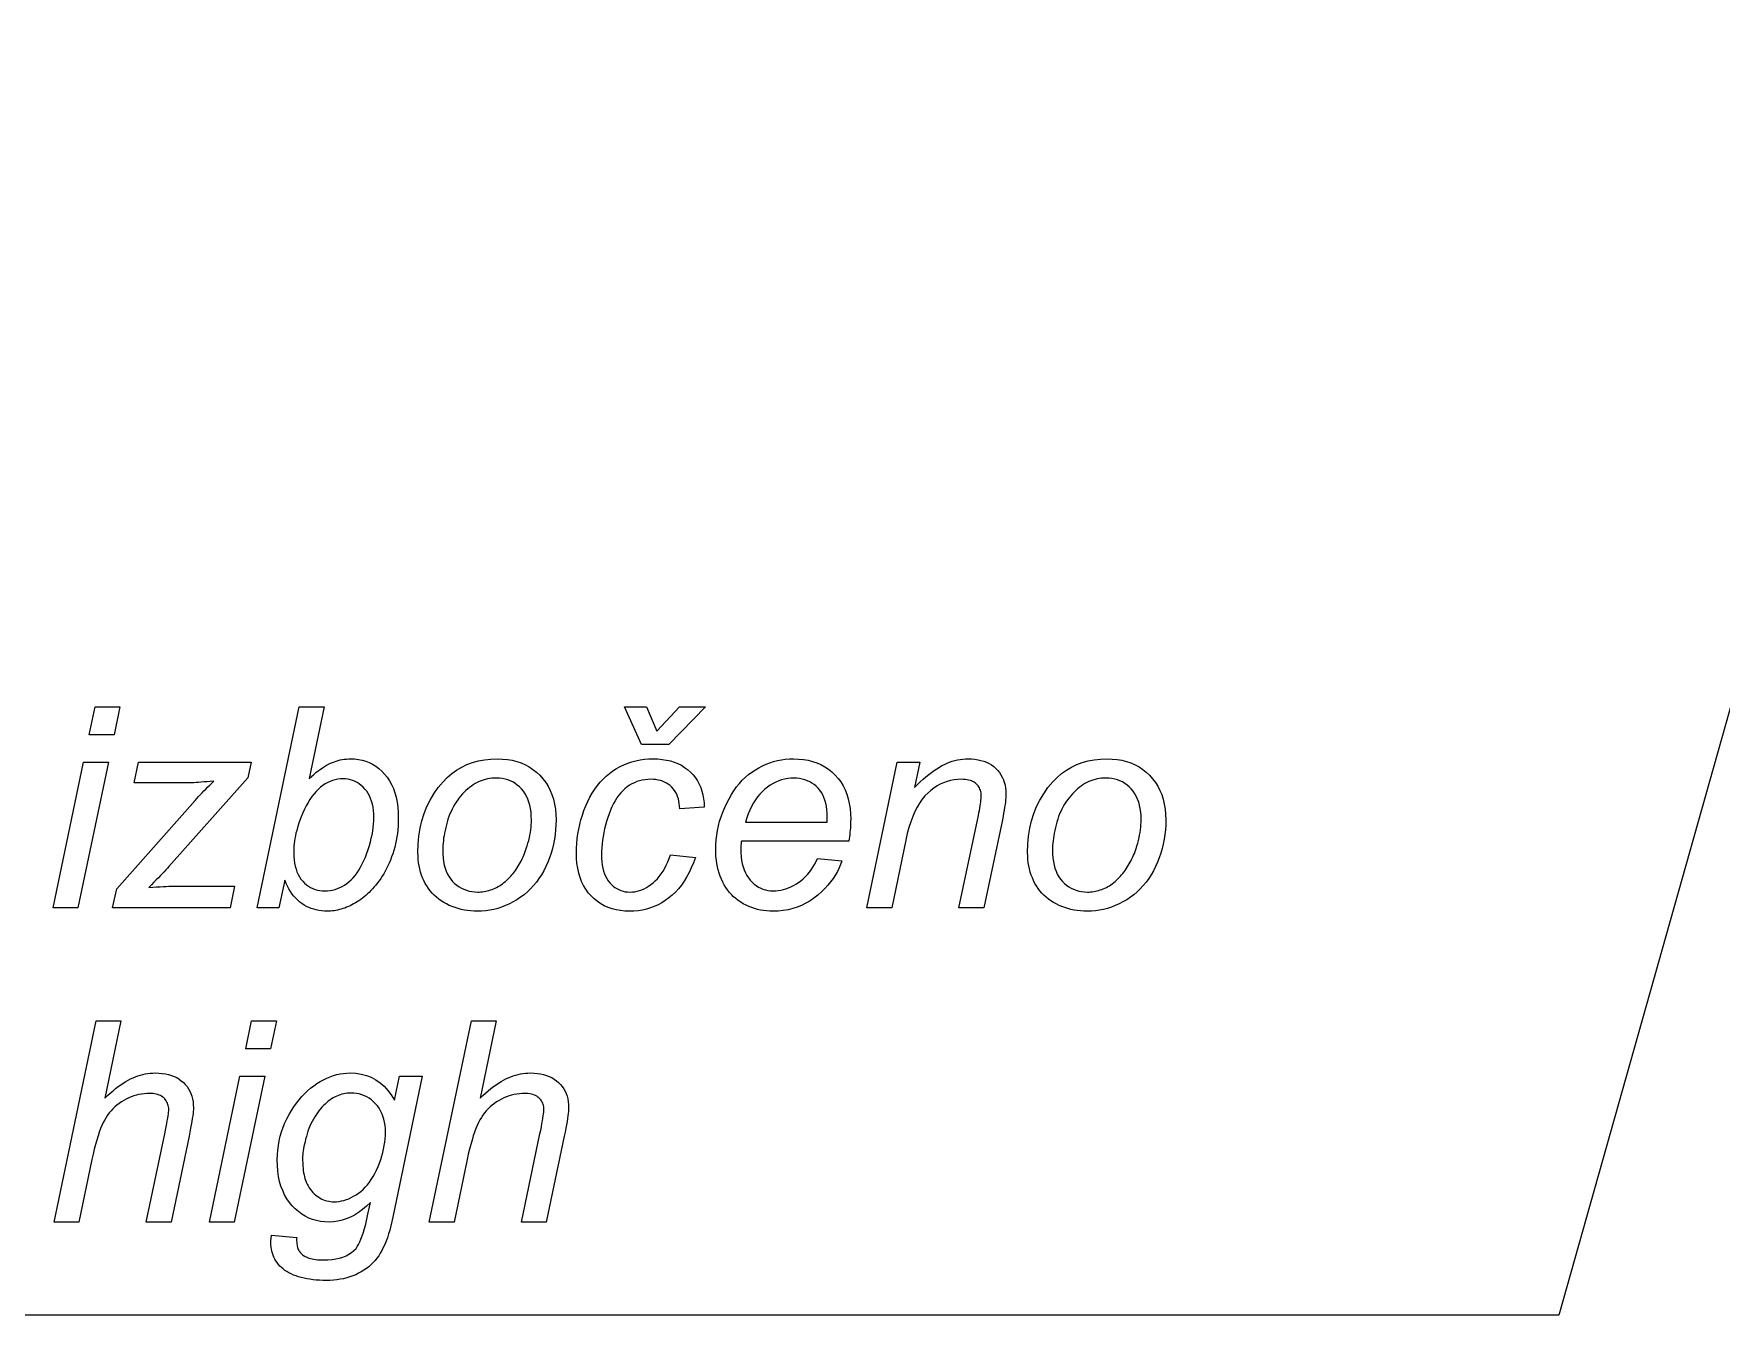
# Model space of a CAD drawing. Extents: x 0 to 420, y 0 to 594.
# Drawn here: x 80.12 to 105.27, y 226.94 to 246.04 of the extents above; entities that cross this region are included whole.
import ezdxf

# ---------------------------------------------------------------- set-up
doc = ezdxf.new("R2010")
doc.units = 0

msp = doc.modelspace()

# ---------------------------------------------------------------- linework, layer by layer
at = {"lineweight": 13}
msp.add_lwpolyline([(123.378, 299.635), (102.852, 226.942), (49.073, 226.942)], dxfattribs=at)
for points in [[(80.949, 235.593), (81.037, 236.012), (81.406, 236.012), (81.318, 235.593)], [(83.45, 233.012), (84.076, 236.012), (84.447, 236.012), (84.224, 234.94), (84.259, 234.972), (84.293, 235.001), (84.326, 235.029), (84.359, 235.054), (84.391, 235.078), (84.423, 235.1), (84.454, 235.12), (84.484, 235.138), (84.514, 235.154), (84.543, 235.168), (84.572, 235.181), (84.601, 235.192), (84.63, 235.202), (84.659, 235.211), (84.689, 235.218), (84.719, 235.224), (84.749, 235.229), (84.78, 235.232), (84.811, 235.234), (84.842, 235.235), (84.902, 235.233), (84.96, 235.226), (85.016, 235.214), (85.069, 235.199), (85.121, 235.178), (85.171, 235.153), (85.219, 235.124), (85.265, 235.089), (85.308, 235.051), (85.35, 235.008), (85.389, 234.96), (85.424, 234.909), (85.454, 234.853), (85.481, 234.793), (85.503, 234.729), (85.521, 234.661), (85.536, 234.588), (85.546, 234.512), (85.552, 234.431), (85.554, 234.347), (85.553, 234.29), (85.551, 234.233), (85.546, 234.178), (85.541, 234.124), (85.533, 234.07), (85.524, 234.018), (85.514, 233.967), (85.501, 233.916), (85.488, 233.867), (85.472, 233.819), (85.455, 233.772), (85.438, 233.726), (85.419, 233.682), (85.4, 233.639), (85.38, 233.599), (85.36, 233.559), (85.338, 233.521), (85.316, 233.485), (85.293, 233.45), (85.269, 233.417), (85.245, 233.385), (85.221, 233.354), (85.196, 233.325), (85.171, 233.297), (85.147, 233.27), (85.122, 233.245), (85.096, 233.221), (85.071, 233.198), (85.045, 233.177), (85.02, 233.157), (84.994, 233.138), (84.968, 233.12), (84.942, 233.103), (84.916, 233.087), (84.889, 233.072), (84.863, 233.058), (84.836, 233.045), (84.81, 233.033), (84.783, 233.022), (84.756, 233.011), (84.729, 233.002), (84.702, 232.994), (84.676, 232.987), (84.649, 232.981), (84.623, 232.975), (84.597, 232.971), (84.572, 232.968), (84.546, 232.965), (84.521, 232.964), (84.496, 232.963), (84.453, 232.965), (84.412, 232.968), (84.372, 232.974), (84.332, 232.982), (84.294, 232.992), (84.256, 233.004), (84.22, 233.019), (84.185, 233.036), (84.151, 233.055), (84.117, 233.077), (84.085, 233.101), (84.055, 233.127), (84.025, 233.156), (83.998, 233.187), (83.971, 233.22), (83.947, 233.256), (83.923, 233.295), (83.901, 233.335), (83.881, 233.378), (83.861, 233.424), (83.776, 233.012)], [(90.132, 236.012), (89.589, 235.45), (89.18, 235.45), (88.928, 236.012), (89.252, 236.012), (89.407, 235.648), (89.747, 236.012)], [(80.409, 233.012), (80.864, 235.186), (81.234, 235.186), (80.78, 233.012)], [(81.297, 233.012), (81.357, 233.299), (82.525, 234.615), (82.55, 234.643), (82.576, 234.671), (82.603, 234.699), (82.63, 234.728), (82.657, 234.757), (82.685, 234.785), (82.714, 234.815), (82.743, 234.844), (82.773, 234.874), (82.803, 234.903), (82.752, 234.898), (82.704, 234.894), (82.659, 234.89), (82.616, 234.886), (82.577, 234.883), (82.54, 234.881), (82.507, 234.879), (82.477, 234.878), (82.449, 234.877), (82.425, 234.877), (81.617, 234.877), (81.682, 235.186), (83.362, 235.186), (83.313, 234.952), (82.134, 233.628), (82.113, 233.605), (82.09, 233.58), (82.065, 233.553), (82.038, 233.525), (82.009, 233.495), (81.979, 233.463), (81.946, 233.43), (81.911, 233.395), (81.874, 233.358), (81.836, 233.319), (81.895, 233.323), (81.951, 233.326), (82.003, 233.329), (82.052, 233.331), (82.096, 233.333), (82.136, 233.335), (82.173, 233.336), (82.206, 233.337), (82.234, 233.338), (82.259, 233.338), (83.115, 233.338), (83.047, 233.012)], [(85.846, 233.837), (85.85, 233.962), (85.861, 234.083), (85.88, 234.199), (85.906, 234.311), (85.94, 234.419), (85.981, 234.522), (86.03, 234.621), (86.086, 234.715), (86.15, 234.805), (86.221, 234.891), (86.285, 234.956), (86.352, 235.015), (86.424, 235.066), (86.499, 235.111), (86.578, 235.149), (86.661, 235.18), (86.748, 235.204), (86.838, 235.221), (86.933, 235.231), (87.031, 235.235), (87.108, 235.232), (87.182, 235.225), (87.253, 235.213), (87.321, 235.196), (87.386, 235.173), (87.448, 235.146), (87.507, 235.115), (87.562, 235.078), (87.615, 235.036), (87.665, 234.989), (87.71, 234.938), (87.751, 234.884), (87.787, 234.826), (87.819, 234.765), (87.845, 234.701), (87.867, 234.633), (87.883, 234.561), (87.896, 234.486), (87.903, 234.408), (87.905, 234.326), (87.904, 234.252), (87.899, 234.179), (87.892, 234.106), (87.881, 234.035), (87.867, 233.965), (87.851, 233.896), (87.831, 233.828), (87.808, 233.76), (87.782, 233.694), (87.754, 233.629), (87.722, 233.567), (87.688, 233.507), (87.651, 233.45), (87.612, 233.396), (87.57, 233.345), (87.526, 233.297), (87.479, 233.252), (87.43, 233.21), (87.378, 233.171), (87.323, 233.135), (87.267, 233.103), (87.21, 233.073), (87.153, 233.048), (87.095, 233.025), (87.036, 233.006), (86.977, 232.991), (86.917, 232.979), (86.857, 232.97), (86.796, 232.965), (86.735, 232.963), (86.684, 232.964), (86.635, 232.968), (86.586, 232.973), (86.539, 232.981), (86.492, 232.99), (86.447, 233.002), (86.402, 233.017), (86.358, 233.033), (86.315, 233.051), (86.273, 233.072), (86.233, 233.094), (86.194, 233.119), (86.157, 233.145), (86.123, 233.173), (86.09, 233.203), (86.059, 233.234), (86.03, 233.268), (86.004, 233.303), (85.979, 233.34), (85.956, 233.379), (85.935, 233.419), (85.917, 233.461), (85.9, 233.503), (85.886, 233.547), (85.874, 233.593), (85.864, 233.639), (85.856, 233.687), (85.851, 233.736), (85.848, 233.786)], [(89.612, 233.804), (89.982, 233.766), (89.953, 233.686), (89.922, 233.611), (89.888, 233.54), (89.852, 233.473), (89.814, 233.411), (89.773, 233.352), (89.73, 233.298), (89.684, 233.248), (89.636, 233.202), (89.586, 233.161), (89.534, 233.123), (89.481, 233.09), (89.426, 233.06), (89.369, 233.034), (89.312, 233.013), (89.253, 232.995), (89.192, 232.981), (89.13, 232.971), (89.067, 232.965), (89.002, 232.963), (88.933, 232.966), (88.866, 232.973), (88.802, 232.984), (88.74, 233), (88.681, 233.021), (88.625, 233.046), (88.572, 233.076), (88.521, 233.11), (88.473, 233.149), (88.428, 233.193), (88.386, 233.24), (88.349, 233.292), (88.316, 233.346), (88.287, 233.405), (88.263, 233.467), (88.243, 233.533), (88.228, 233.603), (88.217, 233.676), (88.21, 233.753), (88.208, 233.833), (88.209, 233.904), (88.214, 233.975), (88.221, 234.046), (88.231, 234.116), (88.243, 234.186), (88.259, 234.256), (88.277, 234.326), (88.298, 234.395), (88.322, 234.464), (88.349, 234.533), (88.379, 234.6), (88.411, 234.664), (88.445, 234.724), (88.482, 234.782), (88.521, 234.836), (88.562, 234.886), (88.607, 234.934), (88.653, 234.978), (88.702, 235.018), (88.753, 235.056), (88.807, 235.09), (88.862, 235.12), (88.918, 235.147), (88.976, 235.17), (89.035, 235.19), (89.096, 235.206), (89.158, 235.219), (89.222, 235.228), (89.287, 235.233), (89.354, 235.235), (89.423, 235.233), (89.488, 235.227), (89.551, 235.217), (89.611, 235.203), (89.668, 235.185), (89.722, 235.164), (89.773, 235.138), (89.821, 235.108), (89.866, 235.075), (89.909, 235.037), (89.947, 234.997), (89.982, 234.953), (90.013, 234.907), (90.04, 234.859), (90.062, 234.808), (90.08, 234.754), (90.095, 234.698), (90.105, 234.64), (90.111, 234.578), (90.113, 234.515), (89.749, 234.49), (89.747, 234.53), (89.743, 234.569), (89.737, 234.606), (89.729, 234.641), (89.718, 234.674), (89.705, 234.706), (89.689, 234.735), (89.672, 234.763), (89.652, 234.789), (89.629, 234.813), (89.605, 234.835), (89.579, 234.855), (89.552, 234.873), (89.523, 234.888), (89.493, 234.901), (89.461, 234.911), (89.428, 234.919), (89.393, 234.925), (89.357, 234.929), (89.319, 234.93), (89.275, 234.929), (89.232, 234.924), (89.191, 234.917), (89.15, 234.907), (89.111, 234.895), (89.073, 234.879), (89.036, 234.861), (89, 234.84), (88.966, 234.816), (88.932, 234.789), (88.9, 234.759), (88.87, 234.726), (88.841, 234.691), (88.813, 234.652), (88.786, 234.611), (88.761, 234.567), (88.738, 234.519), (88.716, 234.469), (88.695, 234.416), (88.676, 234.36), (88.658, 234.303), (88.642, 234.246), (88.628, 234.189), (88.616, 234.133), (88.606, 234.078), (88.597, 234.023), (88.591, 233.968), (88.586, 233.914), (88.583, 233.86), (88.582, 233.806), (88.584, 233.752), (88.587, 233.701), (88.594, 233.652), (88.602, 233.606), (88.613, 233.563), (88.627, 233.523), (88.643, 233.485), (88.661, 233.45), (88.682, 233.418), (88.705, 233.389), (88.73, 233.363), (88.757, 233.339), (88.784, 233.318), (88.813, 233.3), (88.842, 233.285), (88.873, 233.272), (88.905, 233.262), (88.938, 233.255), (88.973, 233.251), (89.008, 233.25), (89.044, 233.251), (89.08, 233.255), (89.115, 233.262), (89.15, 233.272), (89.184, 233.284), (89.219, 233.299), (89.253, 233.317), (89.286, 233.338), (89.32, 233.361), (89.353, 233.387), (89.385, 233.416), (89.416, 233.448), (89.445, 233.482), (89.473, 233.52), (89.5, 233.56), (89.525, 233.603), (89.549, 233.649), (89.571, 233.698), (89.592, 233.75)], [(91.803, 233.751), (92.164, 233.714), (92.146, 233.661), (92.124, 233.608), (92.099, 233.556), (92.069, 233.504), (92.036, 233.453), (91.998, 233.402), (91.956, 233.352), (91.91, 233.302), (91.86, 233.253), (91.807, 233.205), (91.75, 233.159), (91.691, 233.118), (91.629, 233.082), (91.566, 233.05), (91.5, 233.024), (91.433, 233.002), (91.363, 232.985), (91.291, 232.973), (91.217, 232.966), (91.14, 232.963), (91.093, 232.964), (91.045, 232.968), (90.999, 232.973), (90.954, 232.981), (90.909, 232.991), (90.865, 233.004), (90.822, 233.018), (90.78, 233.035), (90.738, 233.054), (90.697, 233.075), (90.658, 233.098), (90.621, 233.124), (90.585, 233.151), (90.552, 233.18), (90.52, 233.212), (90.49, 233.245), (90.462, 233.281), (90.436, 233.318), (90.413, 233.358), (90.39, 233.399), (90.37, 233.442), (90.353, 233.487), (90.337, 233.532), (90.323, 233.579), (90.311, 233.627), (90.302, 233.676), (90.295, 233.726), (90.289, 233.778), (90.286, 233.83), (90.285, 233.884), (90.287, 233.955), (90.292, 234.026), (90.3, 234.096), (90.311, 234.166), (90.326, 234.235), (90.344, 234.304), (90.366, 234.372), (90.391, 234.44), (90.419, 234.508), (90.45, 234.575), (90.484, 234.64), (90.52, 234.702), (90.557, 234.76), (90.597, 234.815), (90.639, 234.867), (90.682, 234.915), (90.728, 234.959), (90.776, 235), (90.825, 235.038), (90.876, 235.072), (90.929, 235.103), (90.983, 235.131), (91.038, 235.155), (91.093, 235.176), (91.149, 235.194), (91.206, 235.209), (91.264, 235.22), (91.323, 235.228), (91.383, 235.233), (91.443, 235.235), (91.52, 235.232), (91.593, 235.225), (91.663, 235.213), (91.729, 235.196), (91.793, 235.174), (91.854, 235.148), (91.911, 235.117), (91.965, 235.08), (92.016, 235.039), (92.064, 234.993), (92.109, 234.943), (92.148, 234.89), (92.183, 234.833), (92.213, 234.772), (92.239, 234.708), (92.26, 234.64), (92.276, 234.569), (92.287, 234.494), (92.294, 234.416), (92.297, 234.334), (92.296, 234.302), (92.296, 234.27), (92.294, 234.238), (92.292, 234.205), (92.29, 234.173), (92.286, 234.14), (92.283, 234.107), (92.278, 234.074), (92.273, 234.04), (92.268, 234.007), (90.668, 234.007), (90.666, 233.994), (90.665, 233.982), (90.664, 233.97), (90.663, 233.958), (90.662, 233.947), (90.661, 233.935), (90.66, 233.924), (90.66, 233.913), (90.66, 233.903), (90.66, 233.892), (90.661, 233.833), (90.665, 233.776), (90.672, 233.722), (90.682, 233.672), (90.695, 233.624), (90.71, 233.578), (90.728, 233.536), (90.749, 233.497), (90.773, 233.46), (90.8, 233.427), (90.828, 233.396), (90.858, 233.369), (90.889, 233.345), (90.922, 233.324), (90.956, 233.306), (90.99, 233.292), (91.027, 233.281), (91.064, 233.273), (91.103, 233.268), (91.143, 233.266), (91.181, 233.267), (91.218, 233.271), (91.256, 233.277), (91.294, 233.286), (91.331, 233.297), (91.369, 233.311), (91.406, 233.327), (91.443, 233.346), (91.48, 233.367), (91.517, 233.391), (91.553, 233.417), (91.587, 233.445), (91.62, 233.476), (91.651, 233.509), (91.681, 233.544), (91.709, 233.581), (91.735, 233.62), (91.759, 233.662), (91.782, 233.705)], [(92.538, 233.012), (92.992, 235.186), (93.328, 235.186), (93.248, 234.807), (93.292, 234.851), (93.335, 234.892), (93.377, 234.93), (93.419, 234.966), (93.46, 235), (93.501, 235.031), (93.541, 235.06), (93.58, 235.087), (93.619, 235.111), (93.658, 235.133), (93.696, 235.152), (93.734, 235.169), (93.772, 235.185), (93.811, 235.198), (93.85, 235.209), (93.889, 235.218), (93.928, 235.226), (93.967, 235.231), (94.007, 235.234), (94.046, 235.235), (94.098, 235.233), (94.147, 235.229), (94.195, 235.222), (94.239, 235.212), (94.282, 235.199), (94.322, 235.183), (94.36, 235.165), (94.396, 235.143), (94.43, 235.119), (94.461, 235.092), (94.489, 235.062), (94.515, 235.03), (94.537, 234.997), (94.557, 234.962), (94.574, 234.924), (94.587, 234.885), (94.598, 234.844), (94.605, 234.801), (94.61, 234.756), (94.611, 234.709), (94.611, 234.683), (94.609, 234.655), (94.606, 234.624), (94.603, 234.59), (94.598, 234.553), (94.592, 234.514), (94.585, 234.472), (94.577, 234.427), (94.568, 234.379), (94.558, 234.328), (94.282, 233.012), (93.911, 233.012), (94.2, 234.39), (94.208, 234.429), (94.215, 234.466), (94.222, 234.501), (94.227, 234.533), (94.232, 234.564), (94.236, 234.593), (94.239, 234.619), (94.241, 234.644), (94.242, 234.666), (94.243, 234.686), (94.242, 234.708), (94.24, 234.728), (94.236, 234.748), (94.231, 234.767), (94.224, 234.785), (94.216, 234.802), (94.206, 234.818), (94.195, 234.834), (94.182, 234.848), (94.168, 234.862), (94.152, 234.875), (94.136, 234.887), (94.117, 234.897), (94.098, 234.906), (94.077, 234.913), (94.055, 234.919), (94.031, 234.924), (94.006, 234.927), (93.98, 234.929), (93.952, 234.93), (93.896, 234.928), (93.841, 234.922), (93.787, 234.912), (93.735, 234.897), (93.683, 234.879), (93.633, 234.856), (93.585, 234.83), (93.537, 234.799), (93.491, 234.764), (93.446, 234.725), (93.402, 234.681), (93.362, 234.632), (93.323, 234.576), (93.287, 234.515), (93.253, 234.448), (93.222, 234.374), (93.193, 234.295), (93.166, 234.211), (93.141, 234.12), (93.119, 234.023), (92.909, 233.012)], [(94.934, 233.837), (94.938, 233.962), (94.949, 234.083), (94.968, 234.199), (94.994, 234.311), (95.028, 234.419), (95.069, 234.522), (95.118, 234.621), (95.174, 234.715), (95.238, 234.805), (95.309, 234.891), (95.373, 234.956), (95.44, 235.015), (95.512, 235.066), (95.587, 235.111), (95.666, 235.149), (95.749, 235.18), (95.836, 235.204), (95.926, 235.221), (96.021, 235.231), (96.119, 235.235), (96.196, 235.232), (96.27, 235.225), (96.341, 235.213), (96.409, 235.196), (96.474, 235.173), (96.536, 235.146), (96.595, 235.115), (96.65, 235.078), (96.703, 235.036), (96.753, 234.989), (96.798, 234.938), (96.839, 234.884), (96.875, 234.826), (96.907, 234.765), (96.933, 234.701), (96.955, 234.633), (96.971, 234.561), (96.984, 234.486), (96.991, 234.408), (96.993, 234.326), (96.992, 234.252), (96.987, 234.179), (96.979, 234.106), (96.969, 234.035), (96.955, 233.965), (96.939, 233.896), (96.919, 233.828), (96.896, 233.76), (96.87, 233.694), (96.842, 233.629), (96.81, 233.567), (96.776, 233.507), (96.739, 233.45), (96.7, 233.396), (96.658, 233.345), (96.614, 233.297), (96.567, 233.252), (96.518, 233.21), (96.466, 233.171), (96.411, 233.135), (96.355, 233.103), (96.298, 233.073), (96.241, 233.048), (96.183, 233.025), (96.124, 233.006), (96.065, 232.991), (96.005, 232.979), (95.945, 232.97), (95.884, 232.965), (95.823, 232.963), (95.772, 232.964), (95.723, 232.968), (95.674, 232.973), (95.627, 232.981), (95.58, 232.99), (95.535, 233.002), (95.49, 233.017), (95.446, 233.033), (95.403, 233.051), (95.361, 233.072), (95.321, 233.094), (95.282, 233.119), (95.245, 233.145), (95.211, 233.173), (95.178, 233.203), (95.147, 233.234), (95.118, 233.268), (95.092, 233.303), (95.067, 233.34), (95.044, 233.379), (95.023, 233.419), (95.005, 233.461), (94.988, 233.503), (94.974, 233.547), (94.962, 233.593), (94.952, 233.639), (94.944, 233.687), (94.939, 233.736), (94.936, 233.786)], [(83.999, 233.905), (83.997, 233.835), (83.998, 233.781), (84.002, 233.729), (84.009, 233.68), (84.018, 233.634), (84.03, 233.59), (84.044, 233.549), (84.062, 233.511), (84.082, 233.475), (84.104, 233.442), (84.13, 233.412), (84.157, 233.384), (84.185, 233.359), (84.215, 233.337), (84.246, 233.319), (84.279, 233.303), (84.313, 233.289), (84.348, 233.279), (84.384, 233.272), (84.422, 233.268), (84.461, 233.266), (84.5, 233.268), (84.538, 233.272), (84.575, 233.278), (84.612, 233.288), (84.648, 233.3), (84.683, 233.315), (84.718, 233.333), (84.752, 233.353), (84.785, 233.376), (84.818, 233.402), (84.85, 233.431), (84.881, 233.463), (84.911, 233.498), (84.939, 233.536), (84.966, 233.577), (84.992, 233.62), (85.017, 233.668), (85.041, 233.718), (85.064, 233.771), (85.085, 233.827), (85.105, 233.884), (85.123, 233.941), (85.138, 233.996), (85.152, 234.051), (85.163, 234.104), (85.173, 234.157), (85.18, 234.209), (85.185, 234.26), (85.189, 234.31), (85.19, 234.359), (85.188, 234.413), (85.184, 234.464), (85.178, 234.512), (85.168, 234.559), (85.157, 234.603), (85.142, 234.644), (85.125, 234.683), (85.105, 234.719), (85.083, 234.753), (85.058, 234.785), (85.031, 234.813), (85.002, 234.839), (84.973, 234.862), (84.942, 234.882), (84.91, 234.898), (84.877, 234.912), (84.842, 234.922), (84.806, 234.93), (84.769, 234.935), (84.731, 234.936), (84.691, 234.935), (84.652, 234.93), (84.614, 234.922), (84.576, 234.911), (84.539, 234.897), (84.502, 234.88), (84.466, 234.86), (84.431, 234.837), (84.397, 234.811), (84.363, 234.782), (84.33, 234.749), (84.298, 234.713), (84.267, 234.674), (84.237, 234.631), (84.209, 234.585), (84.181, 234.536), (84.155, 234.484), (84.13, 234.428), (84.106, 234.368), (84.082, 234.306), (84.067, 234.259), (84.052, 234.213), (84.04, 234.169), (84.029, 234.127), (84.02, 234.086), (84.012, 234.046), (84.006, 234.009), (84.002, 233.972), (83.999, 233.938)], [(86.217, 233.874), (86.218, 233.814), (86.223, 233.757), (86.23, 233.703), (86.24, 233.652), (86.254, 233.604), (86.27, 233.559), (86.289, 233.517), (86.311, 233.478), (86.336, 233.442), (86.364, 233.408), (86.394, 233.378), (86.426, 233.351), (86.46, 233.328), (86.495, 233.307), (86.531, 233.29), (86.57, 233.275), (86.61, 233.264), (86.651, 233.256), (86.694, 233.251), (86.739, 233.25), (86.762, 233.25), (86.786, 233.252), (86.81, 233.254), (86.833, 233.258), (86.857, 233.262), (86.88, 233.267), (86.904, 233.273), (86.927, 233.281), (86.951, 233.289), (86.974, 233.298), (86.997, 233.308), (87.02, 233.319), (87.043, 233.331), (87.065, 233.344), (87.087, 233.359), (87.108, 233.374), (87.129, 233.39), (87.15, 233.407), (87.171, 233.425), (87.191, 233.444), (87.211, 233.464), (87.23, 233.485), (87.248, 233.506), (87.266, 233.527), (87.284, 233.549), (87.301, 233.572), (87.317, 233.595), (87.332, 233.619), (87.347, 233.643), (87.362, 233.668), (87.376, 233.694), (87.389, 233.719), (87.402, 233.746), (87.414, 233.772), (87.426, 233.799), (87.437, 233.826), (87.447, 233.854), (87.457, 233.882), (87.467, 233.911), (87.475, 233.939), (87.487, 233.98), (87.498, 234.02), (87.508, 234.06), (87.516, 234.099), (87.523, 234.138), (87.529, 234.177), (87.533, 234.215), (87.536, 234.253), (87.538, 234.291), (87.539, 234.328), (87.537, 234.386), (87.533, 234.441), (87.525, 234.493), (87.515, 234.543), (87.502, 234.59), (87.485, 234.634), (87.466, 234.676), (87.444, 234.715), (87.419, 234.752), (87.39, 234.786), (87.36, 234.817), (87.328, 234.844), (87.295, 234.869), (87.259, 234.89), (87.223, 234.908), (87.185, 234.922), (87.145, 234.934), (87.104, 234.942), (87.061, 234.947), (87.017, 234.948), (86.983, 234.948), (86.949, 234.945), (86.915, 234.941), (86.883, 234.935), (86.851, 234.928), (86.819, 234.919), (86.789, 234.908), (86.758, 234.895), (86.729, 234.881), (86.7, 234.865), (86.671, 234.848), (86.644, 234.829), (86.616, 234.809), (86.59, 234.787), (86.563, 234.763), (86.538, 234.738), (86.513, 234.712), (86.488, 234.684), (86.464, 234.654), (86.441, 234.623), (86.418, 234.591), (86.397, 234.557), (86.377, 234.523), (86.358, 234.487), (86.341, 234.45), (86.324, 234.413), (86.309, 234.374), (86.295, 234.334), (86.283, 234.293), (86.271, 234.252), (86.261, 234.21), (86.252, 234.169), (86.243, 234.129), (86.236, 234.089), (86.23, 234.051), (86.226, 234.014), (86.222, 233.978), (86.219, 233.942), (86.217, 233.908)], [(90.727, 234.289), (91.947, 234.289), (91.947, 234.301), (91.947, 234.311), (91.948, 234.321), (91.948, 234.33), (91.948, 234.339), (91.948, 234.346), (91.949, 234.354), (91.949, 234.36), (91.949, 234.366), (91.949, 234.371), (91.947, 234.426), (91.943, 234.477), (91.936, 234.527), (91.927, 234.573), (91.914, 234.617), (91.899, 234.658), (91.881, 234.697), (91.86, 234.733), (91.836, 234.767), (91.81, 234.798), (91.781, 234.826), (91.751, 234.851), (91.719, 234.874), (91.686, 234.893), (91.651, 234.909), (91.614, 234.923), (91.576, 234.933), (91.536, 234.94), (91.495, 234.945), (91.452, 234.946), (91.404, 234.945), (91.358, 234.94), (91.313, 234.932), (91.268, 234.92), (91.225, 234.905), (91.182, 234.887), (91.14, 234.866), (91.099, 234.842), (91.058, 234.814), (91.019, 234.783), (90.981, 234.748), (90.945, 234.71), (90.91, 234.669), (90.878, 234.625), (90.848, 234.577), (90.82, 234.526), (90.794, 234.472), (90.77, 234.415), (90.747, 234.354)], [(95.305, 233.874), (95.306, 233.814), (95.311, 233.757), (95.318, 233.703), (95.328, 233.652), (95.342, 233.604), (95.358, 233.559), (95.377, 233.517), (95.399, 233.478), (95.424, 233.442), (95.452, 233.408), (95.482, 233.378), (95.514, 233.351), (95.548, 233.328), (95.583, 233.307), (95.619, 233.29), (95.658, 233.275), (95.698, 233.264), (95.739, 233.256), (95.782, 233.251), (95.827, 233.25), (95.85, 233.25), (95.874, 233.252), (95.898, 233.254), (95.921, 233.258), (95.945, 233.262), (95.968, 233.267), (95.992, 233.273), (96.015, 233.281), (96.039, 233.289), (96.062, 233.298), (96.085, 233.308), (96.108, 233.319), (96.131, 233.331), (96.153, 233.344), (96.175, 233.359), (96.196, 233.374), (96.217, 233.39), (96.238, 233.407), (96.259, 233.425), (96.279, 233.444), (96.299, 233.464), (96.318, 233.485), (96.336, 233.506), (96.354, 233.527), (96.372, 233.549), (96.389, 233.572), (96.405, 233.595), (96.42, 233.619), (96.435, 233.643), (96.45, 233.668), (96.464, 233.694), (96.477, 233.719), (96.49, 233.746), (96.502, 233.772), (96.514, 233.799), (96.525, 233.826), (96.535, 233.854), (96.545, 233.882), (96.555, 233.911), (96.563, 233.939), (96.575, 233.98), (96.586, 234.02), (96.596, 234.06), (96.604, 234.099), (96.611, 234.138), (96.617, 234.177), (96.621, 234.215), (96.624, 234.253), (96.626, 234.291), (96.627, 234.328), (96.625, 234.386), (96.621, 234.441), (96.613, 234.493), (96.603, 234.543), (96.59, 234.59), (96.573, 234.634), (96.554, 234.676), (96.532, 234.715), (96.507, 234.752), (96.478, 234.786), (96.448, 234.817), (96.416, 234.844), (96.383, 234.869), (96.347, 234.89), (96.311, 234.908), (96.273, 234.922), (96.233, 234.934), (96.192, 234.942), (96.149, 234.947), (96.105, 234.948), (96.071, 234.948), (96.037, 234.945), (96.003, 234.941), (95.971, 234.935), (95.939, 234.928), (95.907, 234.919), (95.877, 234.908), (95.846, 234.895), (95.817, 234.881), (95.788, 234.865), (95.759, 234.848), (95.732, 234.829), (95.704, 234.809), (95.678, 234.787), (95.651, 234.763), (95.626, 234.738), (95.601, 234.712), (95.576, 234.684), (95.552, 234.654), (95.529, 234.623), (95.506, 234.591), (95.485, 234.557), (95.465, 234.523), (95.446, 234.487), (95.429, 234.45), (95.412, 234.413), (95.397, 234.374), (95.383, 234.334), (95.371, 234.293), (95.359, 234.252), (95.349, 234.21), (95.34, 234.169), (95.331, 234.129), (95.324, 234.089), (95.318, 234.051), (95.314, 234.014), (95.31, 233.978), (95.307, 233.942), (95.305, 233.908)], [(80.424, 228.33), (81.05, 231.33), (81.42, 231.33), (81.181, 230.178), (81.222, 230.217), (81.262, 230.254), (81.302, 230.288), (81.341, 230.32), (81.38, 230.35), (81.418, 230.378), (81.456, 230.403), (81.493, 230.426), (81.53, 230.447), (81.565, 230.466), (81.601, 230.482), (81.637, 230.497), (81.673, 230.51), (81.71, 230.521), (81.746, 230.531), (81.783, 230.539), (81.82, 230.545), (81.857, 230.549), (81.894, 230.552), (81.932, 230.553), (81.985, 230.551), (82.035, 230.547), (82.083, 230.54), (82.129, 230.53), (82.172, 230.517), (82.212, 230.502), (82.251, 230.483), (82.287, 230.462), (82.32, 230.438), (82.351, 230.411), (82.38, 230.381), (82.405, 230.35), (82.427, 230.317), (82.447, 230.282), (82.463, 230.246), (82.477, 230.207), (82.487, 230.167), (82.495, 230.125), (82.499, 230.081), (82.501, 230.035), (82.5, 230.01), (82.498, 229.981), (82.495, 229.949), (82.49, 229.913), (82.484, 229.872), (82.477, 229.828), (82.469, 229.78), (82.459, 229.729), (82.448, 229.673), (82.435, 229.613), (82.167, 228.33), (81.797, 228.33), (82.073, 229.646), (82.084, 229.701), (82.094, 229.752), (82.103, 229.799), (82.111, 229.841), (82.117, 229.879), (82.123, 229.913), (82.127, 229.943), (82.13, 229.968), (82.132, 229.989), (82.132, 230.006), (82.132, 230.027), (82.129, 230.047), (82.126, 230.067), (82.12, 230.085), (82.114, 230.103), (82.106, 230.12), (82.096, 230.136), (82.085, 230.152), (82.073, 230.166), (82.059, 230.18), (82.043, 230.193), (82.027, 230.205), (82.009, 230.215), (81.989, 230.224), (81.969, 230.231), (81.947, 230.237), (81.923, 230.242), (81.899, 230.245), (81.873, 230.247), (81.846, 230.248), (81.806, 230.247), (81.766, 230.244), (81.727, 230.238), (81.688, 230.231), (81.65, 230.221), (81.612, 230.21), (81.574, 230.196), (81.537, 230.18), (81.5, 230.162), (81.463, 230.142), (81.427, 230.121), (81.393, 230.097), (81.361, 230.072), (81.33, 230.046), (81.301, 230.018), (81.273, 229.988), (81.247, 229.957), (81.222, 229.924), (81.199, 229.89), (81.178, 229.854), (81.157, 229.815), (81.137, 229.772), (81.117, 229.724), (81.098, 229.672), (81.079, 229.615), (81.06, 229.553), (81.041, 229.488), (81.023, 229.417), (81.006, 229.343), (80.988, 229.264), (80.794, 228.33)], [(83.28, 230.911), (83.368, 231.33), (83.737, 231.33), (83.649, 230.911)], [(86.016, 228.33), (86.643, 231.33), (87.013, 231.33), (86.773, 230.178), (86.815, 230.217), (86.855, 230.254), (86.895, 230.288), (86.934, 230.32), (86.973, 230.35), (87.011, 230.378), (87.049, 230.403), (87.086, 230.426), (87.122, 230.447), (87.158, 230.466), (87.194, 230.482), (87.23, 230.497), (87.266, 230.51), (87.302, 230.521), (87.339, 230.531), (87.376, 230.539), (87.412, 230.545), (87.45, 230.549), (87.487, 230.552), (87.525, 230.553), (87.577, 230.551), (87.628, 230.547), (87.676, 230.54), (87.721, 230.53), (87.764, 230.517), (87.805, 230.502), (87.844, 230.483), (87.879, 230.462), (87.913, 230.438), (87.944, 230.411), (87.972, 230.381), (87.998, 230.35), (88.02, 230.317), (88.04, 230.282), (88.056, 230.246), (88.069, 230.207), (88.08, 230.167), (88.087, 230.125), (88.092, 230.081), (88.093, 230.035), (88.093, 230.01), (88.091, 229.981), (88.088, 229.949), (88.083, 229.913), (88.077, 229.872), (88.07, 229.828), (88.061, 229.78), (88.051, 229.729), (88.04, 229.673), (88.028, 229.613), (87.76, 228.33), (87.389, 228.33), (87.666, 229.646), (87.677, 229.701), (87.687, 229.752), (87.696, 229.799), (87.704, 229.841), (87.71, 229.879), (87.716, 229.913), (87.72, 229.943), (87.723, 229.968), (87.724, 229.989), (87.725, 230.006), (87.724, 230.027), (87.722, 230.047), (87.718, 230.067), (87.713, 230.085), (87.707, 230.103), (87.699, 230.12), (87.689, 230.136), (87.678, 230.152), (87.665, 230.166), (87.651, 230.18), (87.636, 230.193), (87.619, 230.205), (87.601, 230.215), (87.582, 230.224), (87.561, 230.231), (87.539, 230.237), (87.516, 230.242), (87.492, 230.245), (87.466, 230.247), (87.439, 230.248), (87.399, 230.247), (87.359, 230.244), (87.32, 230.238), (87.281, 230.231), (87.243, 230.221), (87.205, 230.21), (87.167, 230.196), (87.129, 230.18), (87.092, 230.162), (87.056, 230.142), (87.02, 230.121), (86.986, 230.097), (86.954, 230.072), (86.923, 230.046), (86.893, 230.018), (86.866, 229.988), (86.84, 229.957), (86.815, 229.924), (86.792, 229.89), (86.77, 229.854), (86.75, 229.815), (86.73, 229.772), (86.71, 229.724), (86.691, 229.672), (86.671, 229.615), (86.653, 229.553), (86.634, 229.488), (86.616, 229.417), (86.598, 229.343), (86.581, 229.264), (86.387, 228.33)], [(82.74, 228.33), (83.194, 230.504), (83.565, 230.504), (83.11, 228.33)], [(83.665, 228.134), (84.04, 228.099), (84.039, 228.074), (84.039, 228.051), (84.041, 228.029), (84.042, 228.008), (84.045, 227.988), (84.049, 227.97), (84.053, 227.953), (84.058, 227.937), (84.064, 227.922), (84.07, 227.909), (84.078, 227.896), (84.086, 227.885), (84.095, 227.873), (84.105, 227.863), (84.115, 227.853), (84.127, 227.843), (84.139, 227.834), (84.152, 227.826), (84.166, 227.818), (84.181, 227.811), (84.201, 227.802), (84.223, 227.794), (84.246, 227.788), (84.27, 227.782), (84.296, 227.777), (84.322, 227.773), (84.35, 227.77), (84.379, 227.767), (84.409, 227.766), (84.441, 227.766), (84.506, 227.767), (84.567, 227.773), (84.625, 227.781), (84.679, 227.793), (84.729, 227.809), (84.776, 227.828), (84.818, 227.851), (84.857, 227.877), (84.892, 227.906), (84.924, 227.939), (84.943, 227.966), (84.961, 227.997), (84.98, 228.034), (84.998, 228.077), (85.016, 228.125), (85.034, 228.178), (85.051, 228.237), (85.068, 228.302), (85.085, 228.372), (85.102, 228.447), (85.138, 228.623), (85.08, 228.567), (85.022, 228.518), (84.962, 228.474), (84.902, 228.436), (84.841, 228.404), (84.779, 228.377), (84.716, 228.357), (84.653, 228.342), (84.589, 228.333), (84.525, 228.33), (84.46, 228.333), (84.397, 228.34), (84.336, 228.352), (84.278, 228.369), (84.222, 228.391), (84.168, 228.418), (84.116, 228.449), (84.066, 228.486), (84.018, 228.527), (83.973, 228.573), (83.931, 228.623), (83.893, 228.678), (83.86, 228.736), (83.831, 228.799), (83.806, 228.866), (83.786, 228.936), (83.771, 229.011), (83.76, 229.09), (83.753, 229.173), (83.751, 229.259), (83.753, 229.332), (83.758, 229.404), (83.767, 229.474), (83.779, 229.543), (83.795, 229.611), (83.814, 229.678), (83.837, 229.743), (83.863, 229.808), (83.893, 229.871), (83.926, 229.933), (83.962, 229.993), (83.999, 230.049), (84.037, 230.103), (84.077, 230.154), (84.118, 230.202), (84.16, 230.247), (84.203, 230.289), (84.248, 230.328), (84.295, 230.363), (84.342, 230.396), (84.391, 230.426), (84.44, 230.453), (84.489, 230.476), (84.538, 230.496), (84.587, 230.514), (84.637, 230.528), (84.687, 230.539), (84.738, 230.546), (84.789, 230.551), (84.84, 230.553), (84.923, 230.549), (85.003, 230.537), (85.079, 230.516), (85.15, 230.488), (85.218, 230.451), (85.282, 230.407), (85.342, 230.354), (85.398, 230.293), (85.45, 230.225), (85.499, 230.148), (85.572, 230.504), (85.912, 230.504), (85.474, 228.406), (85.459, 228.338), (85.444, 228.274), (85.427, 228.212), (85.41, 228.154), (85.391, 228.098), (85.372, 228.046), (85.352, 227.997), (85.331, 227.95), (85.309, 227.907), (85.286, 227.867), (85.262, 227.829), (85.235, 227.793), (85.208, 227.759), (85.178, 227.726), (85.146, 227.695), (85.113, 227.666), (85.078, 227.639), (85.041, 227.613), (85.002, 227.589), (84.961, 227.567), (84.919, 227.547), (84.876, 227.529), (84.831, 227.513), (84.785, 227.499), (84.738, 227.487), (84.689, 227.478), (84.639, 227.47), (84.588, 227.465), (84.535, 227.462), (84.482, 227.461), (84.43, 227.461), (84.38, 227.463), (84.331, 227.467), (84.284, 227.471), (84.238, 227.478), (84.193, 227.485), (84.15, 227.494), (84.109, 227.504), (84.069, 227.515), (84.03, 227.528), (83.993, 227.542), (83.958, 227.558), (83.925, 227.574), (83.894, 227.592), (83.865, 227.611), (83.838, 227.632), (83.812, 227.653), (83.789, 227.676), (83.767, 227.7), (83.748, 227.726), (83.73, 227.752), (83.714, 227.779), (83.7, 227.807), (83.688, 227.836), (83.678, 227.865), (83.67, 227.895), (83.663, 227.926), (83.659, 227.958), (83.656, 227.99), (83.655, 228.023), (83.655, 228.034), (83.655, 228.044), (83.656, 228.055), (83.656, 228.066), (83.657, 228.077), (83.658, 228.088), (83.66, 228.099), (83.661, 228.11), (83.663, 228.122)], [(84.128, 229.292), (84.128, 229.249), (84.129, 229.207), (84.131, 229.168), (84.134, 229.131), (84.138, 229.097), (84.143, 229.064), (84.149, 229.034), (84.155, 229.006), (84.162, 228.98), (84.17, 228.957), (84.183, 228.926), (84.197, 228.896), (84.212, 228.869), (84.228, 228.842), (84.245, 228.818), (84.263, 228.794), (84.282, 228.773), (84.302, 228.752), (84.323, 228.733), (84.345, 228.716), (84.368, 228.7), (84.392, 228.686), (84.416, 228.674), (84.44, 228.663), (84.465, 228.654), (84.491, 228.646), (84.517, 228.641), (84.544, 228.637), (84.571, 228.634), (84.598, 228.633), (84.635, 228.634), (84.671, 228.638), (84.707, 228.645), (84.744, 228.654), (84.78, 228.665), (84.816, 228.679), (84.852, 228.696), (84.888, 228.715), (84.924, 228.737), (84.96, 228.761), (84.996, 228.788), (85.03, 228.818), (85.062, 228.85), (85.093, 228.886), (85.123, 228.924), (85.152, 228.965), (85.179, 229.009), (85.205, 229.055), (85.229, 229.105), (85.252, 229.157), (85.273, 229.21), (85.292, 229.263), (85.309, 229.316), (85.323, 229.368), (85.336, 229.419), (85.346, 229.47), (85.353, 229.52), (85.359, 229.57), (85.362, 229.62), (85.364, 229.669), (85.362, 229.721), (85.358, 229.772), (85.35, 229.82), (85.34, 229.866), (85.326, 229.909), (85.31, 229.951), (85.291, 229.99), (85.269, 230.028), (85.243, 230.063), (85.215, 230.095), (85.185, 230.125), (85.153, 230.152), (85.12, 230.176), (85.085, 230.197), (85.049, 230.214), (85.012, 230.229), (84.973, 230.24), (84.933, 230.248), (84.891, 230.252), (84.848, 230.254), (84.821, 230.253), (84.794, 230.251), (84.768, 230.247), (84.741, 230.242), (84.715, 230.236), (84.689, 230.228), (84.663, 230.218), (84.637, 230.207), (84.611, 230.195), (84.586, 230.181), (84.561, 230.166), (84.536, 230.149), (84.511, 230.131), (84.487, 230.111), (84.463, 230.09), (84.44, 230.067), (84.417, 230.042), (84.394, 230.017), (84.372, 229.989), (84.35, 229.96), (84.328, 229.93), (84.308, 229.899), (84.289, 229.866), (84.27, 229.832), (84.253, 229.797), (84.237, 229.761), (84.222, 229.724), (84.208, 229.686), (84.196, 229.646), (84.184, 229.605), (84.173, 229.565), (84.164, 229.527), (84.155, 229.49), (84.148, 229.456), (84.142, 229.424), (84.137, 229.393), (84.133, 229.365), (84.13, 229.339), (84.128, 229.314)]]:
    msp.add_lwpolyline(points, close=True, dxfattribs=at)

doc.saveas('drawing.dxf')
